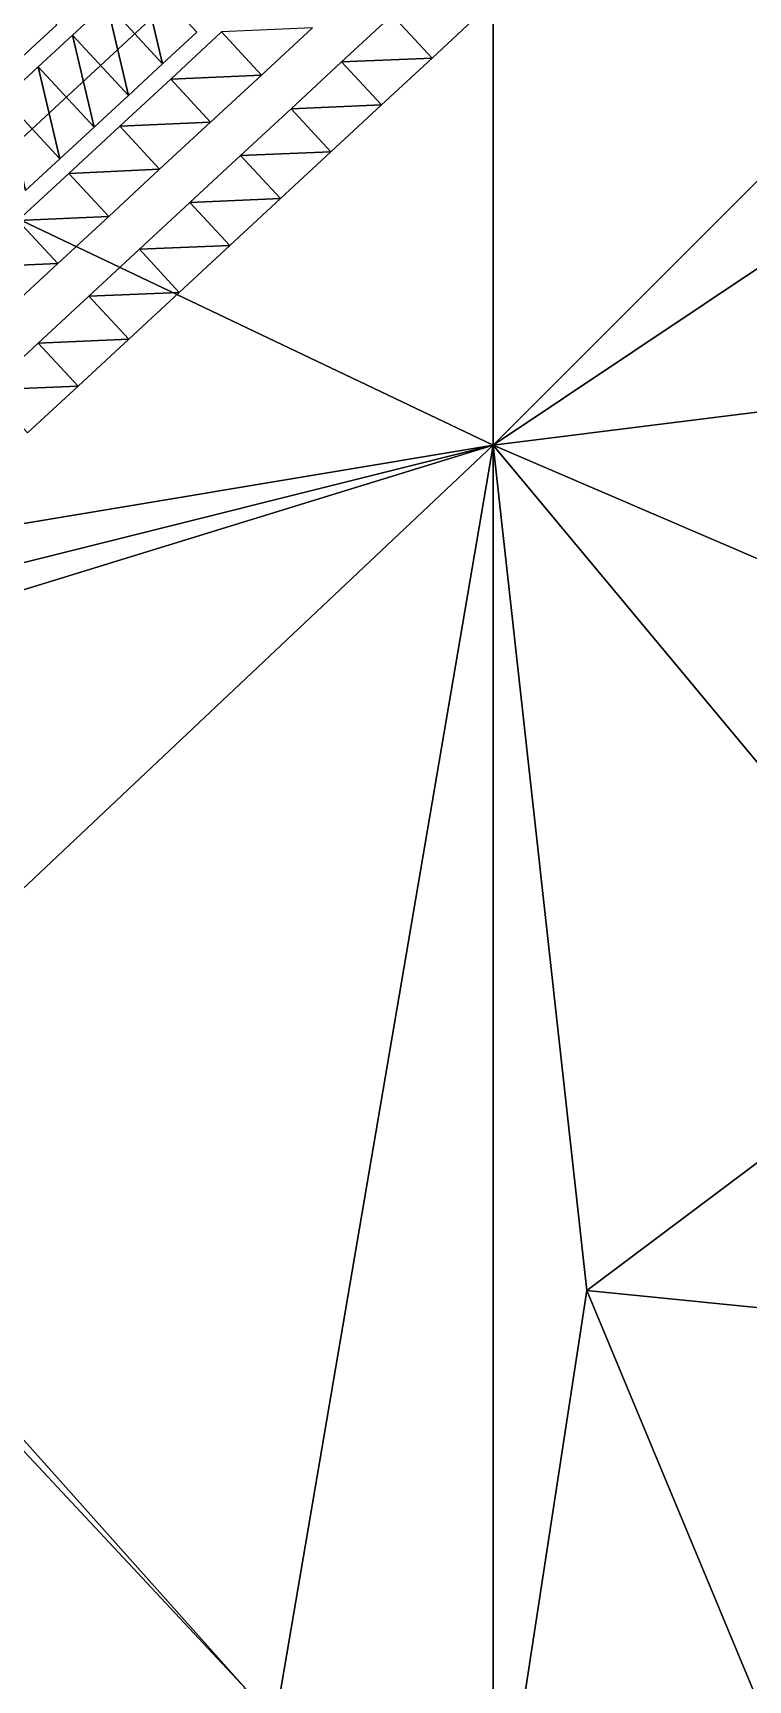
# Model space of a CAD drawing. Header units: metres. Extents: x -1103 to 901, y -902 to 905.
# Drawn here: x -1041.6 to -1011.1, y -602.6 to -532.4 of the extents above; entities that cross this region are included whole.
import ezdxf

# ---------------------------------------------------------------- set-up
doc = ezdxf.new("R2010")
doc.units = ezdxf.units.M
for name, color, linetype in [('OSM_BRIDGES', 6, 'CONTINUOUS'), ('OSM_BUILDING_FOOTPRINTS', 7, 'CONTINUOUS'), ('OSM_BUILDING_ROOFS', 1, 'CONTINUOUS'), ('OSM_BUILDING_WALLS', 8, 'CONTINUOUS'), ('OSM_PLATFORMS', 40, 'CONTINUOUS'), ('OSM_RAIL_AXES', 6, 'CONTINUOUS'), ('OSM_RAIL_SURFACE', 7, 'CONTINUOUS'), ('OSM_TERRAIN', 3, 'CONTINUOUS')]:
    doc.layers.add(name, color=color, linetype=linetype)

msp = doc.modelspace()

# ---------------------------------------------------------------- linework, layer by layer
at = {"layer": 'OSM_BRIDGES'}
for points in [[(-1042.971, -529.527, 11.391), (-1040.594, -532.095, 11.391), (-1042.049, -533.443, 11.387)], [(-1037.001, -529.838, 11.425), (-1036.081, -533.757, 11.419), (-1038.46, -531.189, 11.419)], [(-1037.001, -529.838, 11.425), (-1034.623, -532.405, 11.425), (-1036.081, -533.757, 11.419)], [(-1038.46, -531.189, 12.519), (-1038.46, -531.189, 11.419), (-1039.918, -532.54, 11.414)], [(-1038.46, -531.189, 12.519), (-1039.918, -532.54, 11.414), (-1039.918, -532.54, 12.514)], [(-1038.46, -531.189, 11.419), (-1037.54, -535.108, 11.414), (-1039.918, -532.54, 11.414)], [(-1038.46, -531.189, 11.419), (-1036.081, -533.757, 11.419), (-1037.54, -535.108, 11.414)], [(-1040.594, -532.095, 12.491), (-1042.049, -533.443, 12.487), (-1042.049, -533.443, 11.387)], [(-1040.594, -532.095, 12.491), (-1042.049, -533.443, 11.387), (-1040.594, -532.095, 11.391)], [(-1034.623, -532.405, 12.525), (-1036.081, -533.757, 12.519), (-1036.081, -533.757, 11.419)], [(-1034.623, -532.405, 12.525), (-1036.081, -533.757, 11.419), (-1034.623, -532.405, 11.425)], [(-1039.918, -532.54, 12.514), (-1039.918, -532.54, 11.414), (-1041.377, -533.891, 11.409)], [(-1039.918, -532.54, 12.514), (-1041.377, -533.891, 11.409), (-1041.377, -533.891, 12.509)], [(-1039.918, -532.54, 11.414), (-1038.999, -536.459, 11.409), (-1041.377, -533.891, 11.409)], [(-1039.918, -532.54, 11.414), (-1037.54, -535.108, 11.414), (-1038.999, -536.459, 11.409)], [(-1036.081, -533.757, 12.519), (-1037.54, -535.108, 12.514), (-1037.54, -535.108, 11.414)], [(-1036.081, -533.757, 12.519), (-1037.54, -535.108, 11.414), (-1036.081, -533.757, 11.419)], [(-1041.377, -533.891, 12.509), (-1041.377, -533.891, 11.409), (-1042.836, -535.242, 11.403)], [(-1041.377, -533.891, 12.509), (-1042.836, -535.242, 11.403), (-1042.836, -535.242, 12.503)], [(-1041.377, -533.891, 11.409), (-1040.458, -537.81, 11.403), (-1042.836, -535.242, 11.403)], [(-1041.377, -533.891, 11.409), (-1038.999, -536.459, 11.409), (-1040.458, -537.81, 11.403)], [(-1037.54, -535.108, 12.514), (-1038.999, -536.459, 12.509), (-1038.999, -536.459, 11.409)], [(-1037.54, -535.108, 12.514), (-1038.999, -536.459, 11.409), (-1037.54, -535.108, 11.414)], [(-1042.836, -535.242, 11.403), (-1040.458, -537.81, 11.403), (-1041.917, -539.161, 11.398)], [(-1038.999, -536.459, 12.509), (-1040.458, -537.81, 12.503), (-1040.458, -537.81, 11.403)], [(-1038.999, -536.459, 12.509), (-1040.458, -537.81, 11.403), (-1038.999, -536.459, 11.409)], [(-1040.458, -537.81, 12.503), (-1041.917, -539.161, 12.498), (-1041.917, -539.161, 11.398)], [(-1040.458, -537.81, 12.503), (-1041.917, -539.161, 11.398), (-1040.458, -537.81, 11.403)]]:
    msp.add_3dface(points, dxfattribs=at)
at = {"layer": 'OSM_BUILDING_FOOTPRINTS'}
msp.add_polyline3d([(-1036.042, -632.385, 10.942), (-1036.33, -610.599, 10.942), (-1032.527, -602.968, 10.942), (-1052.38, -580.762, 10.942), (-1052.866, -581.205, 10.942), (-1070.132, -596.843, 10.942), (-1075.846, -602.018, 10.942), (-1100, -623.894, 10.942), (-1100, -668.084, 10.942), (-1099.577, -668.55, 10.942), (-1076.431, -669.091, 10.942)], close=True, dxfattribs=at)
at = {"layer": 'OSM_BUILDING_ROOFS'}
for points in [[(-1052.427, -581.688, 32.047), (-1032.527, -602.968, 31.942), (-1052.38, -580.762, 31.942)], [(-1052.427, -581.688, 32.047), (-1053.699, -605.813, 34.812), (-1032.527, -602.968, 31.942)]]:
    msp.add_3dface(points, dxfattribs=at)
at = {"layer": 'OSM_BUILDING_WALLS'}
for points in [[(-1032.527, -602.968, 10.942), (-1052.38, -580.762, 10.942), (-1052.38, -580.762, 31.942)], [(-1032.527, -602.968, 10.942), (-1052.38, -580.762, 31.942), (-1032.527, -602.968, 31.942)]]:
    msp.add_3dface(points, dxfattribs=at)
at = {"layer": 'OSM_PLATFORMS'}
for points in [[(-1024.599, -533.515, 15.042), (-1026.298, -531.681, 15.042), (-1028.452, -533.677, 14.937)], [(-1026.298, -531.681, 13.842), (-1028.452, -533.677, 13.737), (-1028.452, -533.677, 14.937)], [(-1026.298, -531.681, 13.842), (-1028.452, -533.677, 14.937), (-1026.298, -531.681, 15.042)], [(-1022.444, -531.519, 15.147), (-1026.298, -531.681, 15.042), (-1024.599, -533.515, 15.042)], [(-1022.444, -531.519, 13.947), (-1022.444, -531.519, 15.147), (-1024.599, -533.515, 15.042)], [(-1022.444, -531.519, 13.947), (-1024.599, -533.515, 15.042), (-1024.599, -533.515, 13.842)], [(-1035.735, -534.41, 14.91), (-1031.867, -534.238, 15.015), (-1033.564, -532.402, 15.015)], [(-1035.735, -534.41, 13.71), (-1035.735, -534.41, 14.91), (-1033.564, -532.402, 15.015)], [(-1035.735, -534.41, 13.71), (-1033.564, -532.402, 15.015), (-1033.564, -532.402, 13.815)], [(-1033.564, -532.402, 15.015), (-1031.867, -534.238, 15.015), (-1029.696, -532.23, 15.121)], [(-1031.867, -534.238, 13.815), (-1029.696, -532.23, 13.921), (-1029.696, -532.23, 15.121)], [(-1031.867, -534.238, 13.815), (-1029.696, -532.23, 15.121), (-1031.867, -534.238, 15.015)], [(-1026.753, -535.511, 14.937), (-1028.452, -533.677, 14.937), (-1030.606, -535.673, 14.831)], [(-1028.452, -533.677, 13.737), (-1030.606, -535.673, 13.631), (-1030.606, -535.673, 14.831)], [(-1028.452, -533.677, 13.737), (-1030.606, -535.673, 14.831), (-1028.452, -533.677, 14.937)], [(-1024.599, -533.515, 15.042), (-1028.452, -533.677, 14.937), (-1026.753, -535.511, 14.937)], [(-1024.599, -533.515, 13.842), (-1024.599, -533.515, 15.042), (-1026.753, -535.511, 14.937)], [(-1024.599, -533.515, 13.842), (-1026.753, -535.511, 14.937), (-1026.753, -535.511, 13.737)], [(-1037.905, -536.417, 14.804), (-1034.037, -536.245, 14.91), (-1035.735, -534.41, 14.91)], [(-1037.905, -536.417, 13.604), (-1037.905, -536.417, 14.804), (-1035.735, -534.41, 14.91)], [(-1037.905, -536.417, 13.604), (-1035.735, -534.41, 14.91), (-1035.735, -534.41, 13.71)], [(-1035.735, -534.41, 14.91), (-1034.037, -536.245, 14.91), (-1031.867, -534.238, 15.015)], [(-1034.037, -536.245, 13.71), (-1031.867, -534.238, 13.815), (-1031.867, -534.238, 15.015)], [(-1034.037, -536.245, 13.71), (-1031.867, -534.238, 15.015), (-1034.037, -536.245, 14.91)], [(-1028.907, -537.507, 14.831), (-1030.606, -535.673, 14.831), (-1032.761, -537.668, 14.726)], [(-1030.606, -535.673, 13.631), (-1032.761, -537.668, 13.526), (-1032.761, -537.668, 14.726)], [(-1030.606, -535.673, 13.631), (-1032.761, -537.668, 14.726), (-1030.606, -535.673, 14.831)], [(-1026.753, -535.511, 14.937), (-1030.606, -535.673, 14.831), (-1028.907, -537.507, 14.831)], [(-1026.753, -535.511, 13.737), (-1026.753, -535.511, 14.937), (-1028.907, -537.507, 14.831)], [(-1026.753, -535.511, 13.737), (-1028.907, -537.507, 14.831), (-1028.907, -537.507, 13.631)], [(-1040.076, -538.424, 14.698), (-1036.208, -538.252, 14.804), (-1037.905, -536.417, 14.804)], [(-1040.076, -538.424, 13.498), (-1040.076, -538.424, 14.698), (-1037.905, -536.417, 14.804)], [(-1040.076, -538.424, 13.498), (-1037.905, -536.417, 14.804), (-1037.905, -536.417, 13.604)], [(-1037.905, -536.417, 14.804), (-1036.208, -538.252, 14.804), (-1034.037, -536.245, 14.91)], [(-1036.208, -538.252, 13.604), (-1034.037, -536.245, 13.71), (-1034.037, -536.245, 14.91)], [(-1036.208, -538.252, 13.604), (-1034.037, -536.245, 14.91), (-1036.208, -538.252, 14.804)], [(-1031.062, -539.502, 14.726), (-1032.761, -537.668, 14.726), (-1034.915, -539.664, 14.621)], [(-1032.761, -537.668, 13.526), (-1034.915, -539.664, 13.421), (-1034.915, -539.664, 14.621)], [(-1032.761, -537.668, 13.526), (-1034.915, -539.664, 14.621), (-1032.761, -537.668, 14.726)], [(-1028.907, -537.507, 14.831), (-1032.761, -537.668, 14.726), (-1031.062, -539.502, 14.726)], [(-1028.907, -537.507, 13.631), (-1028.907, -537.507, 14.831), (-1031.062, -539.502, 14.726)], [(-1028.907, -537.507, 13.631), (-1031.062, -539.502, 14.726), (-1031.062, -539.502, 13.526)], [(-1042.246, -540.432, 14.626), (-1038.378, -540.26, 14.698), (-1040.076, -538.424, 14.698)], [(-1042.246, -540.432, 13.426), (-1042.246, -540.432, 14.626), (-1040.076, -538.424, 14.698)], [(-1042.246, -540.432, 13.426), (-1040.076, -538.424, 14.698), (-1040.076, -538.424, 13.498)], [(-1040.076, -538.424, 14.698), (-1038.378, -540.26, 14.698), (-1036.208, -538.252, 14.804)], [(-1038.378, -540.26, 13.498), (-1036.208, -538.252, 13.604), (-1036.208, -538.252, 14.804)], [(-1038.378, -540.26, 13.498), (-1036.208, -538.252, 14.804), (-1038.378, -540.26, 14.698)], [(-1033.216, -541.498, 14.621), (-1034.915, -539.664, 14.621), (-1037.07, -541.66, 14.516)], [(-1034.915, -539.664, 13.421), (-1037.07, -541.66, 13.316), (-1037.07, -541.66, 14.516)], [(-1034.915, -539.664, 13.421), (-1037.07, -541.66, 14.516), (-1034.915, -539.664, 14.621)], [(-1031.062, -539.502, 14.726), (-1034.915, -539.664, 14.621), (-1033.216, -541.498, 14.621)], [(-1031.062, -539.502, 13.526), (-1031.062, -539.502, 14.726), (-1033.216, -541.498, 14.621)], [(-1031.062, -539.502, 13.526), (-1033.216, -541.498, 14.621), (-1033.216, -541.498, 13.421)], [(-1044.417, -542.439, 14.699), (-1040.549, -542.267, 14.626), (-1042.246, -540.432, 14.626)], [(-1042.246, -540.432, 14.626), (-1040.549, -542.267, 14.626), (-1038.378, -540.26, 14.698)], [(-1040.549, -542.267, 13.426), (-1038.378, -540.26, 13.498), (-1038.378, -540.26, 14.698)], [(-1040.549, -542.267, 13.426), (-1038.378, -540.26, 14.698), (-1040.549, -542.267, 14.626)], [(-1033.216, -541.498, 14.621), (-1037.07, -541.66, 14.516), (-1035.371, -543.494, 14.516)], [(-1033.216, -541.498, 13.421), (-1033.216, -541.498, 14.621), (-1035.371, -543.494, 14.516)], [(-1033.216, -541.498, 13.421), (-1035.371, -543.494, 14.516), (-1035.371, -543.494, 13.316)], [(-1035.371, -543.494, 14.516), (-1037.07, -541.66, 14.516), (-1039.224, -543.656, 14.549)], [(-1037.07, -541.66, 13.316), (-1039.224, -543.656, 13.349), (-1039.224, -543.656, 14.549)], [(-1037.07, -541.66, 13.316), (-1039.224, -543.656, 14.549), (-1037.07, -541.66, 14.516)], [(-1044.417, -542.439, 14.699), (-1042.719, -544.274, 14.699), (-1040.549, -542.267, 14.626)], [(-1042.719, -544.274, 13.499), (-1040.549, -542.267, 13.426), (-1040.549, -542.267, 14.626)], [(-1042.719, -544.274, 13.499), (-1040.549, -542.267, 14.626), (-1042.719, -544.274, 14.699)], [(-1035.371, -543.494, 14.516), (-1039.224, -543.656, 14.549), (-1037.525, -545.49, 14.549)], [(-1035.371, -543.494, 13.316), (-1035.371, -543.494, 14.516), (-1037.525, -545.49, 14.549)], [(-1035.371, -543.494, 13.316), (-1037.525, -545.49, 14.549), (-1037.525, -545.49, 13.349)], [(-1037.525, -545.49, 14.549), (-1039.224, -543.656, 14.549), (-1041.378, -545.652, 14.622)], [(-1039.224, -543.656, 13.349), (-1041.378, -545.652, 13.422), (-1041.378, -545.652, 14.622)], [(-1039.224, -543.656, 13.349), (-1041.378, -545.652, 14.622), (-1039.224, -543.656, 14.549)], [(-1039.679, -547.486, 14.622), (-1041.378, -545.652, 14.622), (-1043.533, -547.648, 14.694)], [(-1041.378, -545.652, 13.422), (-1043.533, -547.648, 13.494), (-1043.533, -547.648, 14.694)], [(-1041.378, -545.652, 13.422), (-1043.533, -547.648, 14.694), (-1041.378, -545.652, 14.622)], [(-1037.525, -545.49, 14.549), (-1041.378, -545.652, 14.622), (-1039.679, -547.486, 14.622)], [(-1037.525, -545.49, 13.349), (-1037.525, -545.49, 14.549), (-1039.679, -547.486, 14.622)], [(-1037.525, -545.49, 13.349), (-1039.679, -547.486, 14.622), (-1039.679, -547.486, 13.422)], [(-1039.679, -547.486, 14.622), (-1043.533, -547.648, 14.694), (-1041.834, -549.482, 14.694)], [(-1039.679, -547.486, 13.422), (-1039.679, -547.486, 14.622), (-1041.834, -549.482, 14.694)], [(-1039.679, -547.486, 13.422), (-1041.834, -549.482, 14.694), (-1041.834, -549.482, 13.494)]]:
    msp.add_3dface(points, dxfattribs=at)
at = {"layer": 'OSM_RAIL_AXES'}
msp.add_polyline3d([(-908.509, -413.072, 12.872), (-964.329, -464.918, 12.667), (-1100, -590.57, 12.174)], dxfattribs=at)
at = {"layer": 'OSM_RAIL_SURFACE'}
for points in [[(-1042.971, -529.527, 12.491), (-1042.049, -533.443, 12.487), (-1040.594, -532.095, 12.491)], [(-1037.001, -529.838, 12.525), (-1038.46, -531.189, 12.519), (-1036.081, -533.757, 12.519)], [(-1037.001, -529.838, 12.525), (-1036.081, -533.757, 12.519), (-1034.623, -532.405, 12.525)], [(-1038.46, -531.189, 12.519), (-1039.918, -532.54, 12.514), (-1037.54, -535.108, 12.514)], [(-1038.46, -531.189, 12.519), (-1037.54, -535.108, 12.514), (-1036.081, -533.757, 12.519)], [(-1039.918, -532.54, 12.514), (-1041.377, -533.891, 12.509), (-1038.999, -536.459, 12.509)], [(-1039.918, -532.54, 12.514), (-1038.999, -536.459, 12.509), (-1037.54, -535.108, 12.514)], [(-1041.377, -533.891, 12.509), (-1042.836, -535.242, 12.503), (-1040.458, -537.81, 12.503)], [(-1041.377, -533.891, 12.509), (-1040.458, -537.81, 12.503), (-1038.999, -536.459, 12.509)], [(-1042.836, -535.242, 12.503), (-1041.917, -539.161, 12.498), (-1040.458, -537.81, 12.503)]]:
    msp.add_3dface(points, dxfattribs=at)
at = {"layer": 'OSM_TERRAIN'}
for points in [[(-1064, -530, 14.353), (-1022, -550, 13.184), (-1022, -518, 14.934)], [(-1022, -550, 13.184), (-1002, -530, 15.286), (-1022, -518, 14.934)], [(-1046, -554, 13.914), (-1022, -550, 13.184), (-1064, -530, 14.353)], [(-1022, -550, 13.184), (-1010, -542, 14.146), (-1002, -530, 15.286)], [(-1006, -548, 13.746), (-1010, -542, 14.146), (-1022, -550, 13.184)], [(-1008, -556, 13), (-1006, -548, 13.746), (-1022, -550, 13.184)], [(-1092, -616, 12.959), (-1022, -550, 13.184), (-1100, -574, 12.99)], [(-1100, -574, 12.99), (-1022, -550, 13.184), (-1086, -566, 13.215)], [(-1036, -632, 13.012), (-1022, -550, 13.184), (-1092, -616, 12.959)], [(-1022, -550, 13.184), (-1046, -554, 13.914), (-1086, -566, 13.215)], [(-1022, -612, 13.041), (-1022, -550, 13.184), (-1036, -632, 13.012)], [(-1022, -612, 13.041), (-1018, -586, 12.792), (-1022, -550, 13.184)], [(-1018, -586, 12.792), (-1002, -574, 12.985), (-1022, -550, 13.184)], [(-1022, -550, 13.184), (-1002, -574, 12.985), (-1008, -556, 13)], [(-1018, -586, 12.792), (-998, -588, 12.107), (-1002, -574, 12.985)], [(-1008, -610, 12.27), (-1018, -586, 12.792), (-1022, -612, 13.041)], [(-1018, -586, 12.792), (-1008, -610, 12.27), (-998, -588, 12.107)]]:
    msp.add_3dface(points, dxfattribs=at)

doc.saveas('drawing.dxf')
